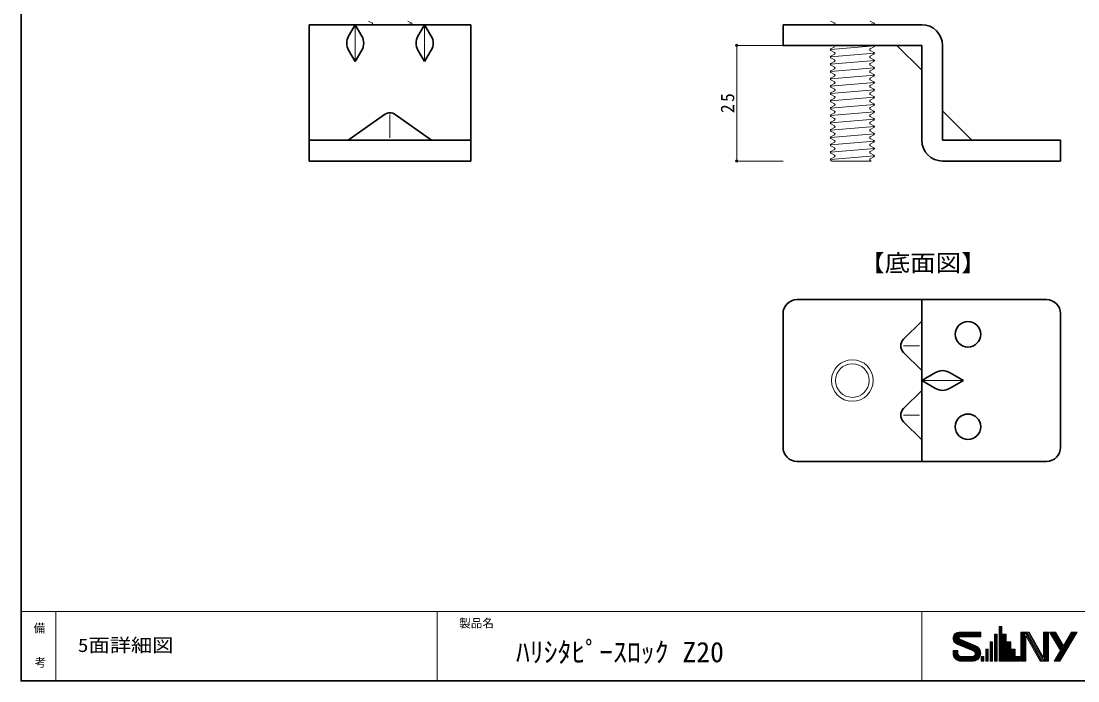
# Model space of a CAD drawing. Units: millimetres, scale not verified. Extents: x -405 to 405, y -286 to 286.
# Drawn here: x -405 to -176.5, y -286 to -143.2 of the extents above; entities that cross this region are included whole.
import ezdxf
from ezdxf.enums import TextEntityAlignment as Align

# ---------------------------------------------------------------- set-up
doc = ezdxf.new("R2010")
doc.units = ezdxf.units.MM
doc.header["$PDMODE"] = 32
doc.header["$PDSIZE"] = 0.5
for name, color, linetype, lineweight in [('1-1_本体', 7, 'Continuous', 35), ('1-2_ボルト', 4, 'Continuous', 18), ('1-8_寸法', 4, 'Continuous', 18), ('F-0_枠図面', 4, 'Continuous', 18)]:
    doc.layers.add(name, color=color, linetype=linetype, lineweight=lineweight)
doc.layers.add('F-2_文字１', color=7, linetype='Continuous')
doc.layers.add('F-3_文字２', color=7, linetype='Continuous')
doc.styles.add('ＭＳ ゴシック', font='')
doc.styles.get('ＭＳ ゴシック').set_extended_font_data('MS Gothic')

msp = doc.modelspace()

# ---------------------------------------------------------------- linework, layer by layer
at = {"layer": '1-1_本体'}
for p, q in [((-342.75, -144), (-307.75, -144)), ((-342.75, -144), (-342.75, -173.5)), ((-334.193, -146.5), (-332.75, -144)), ((-331.307, -146.5), (-332.75, -144)), ((-319.193, -146.5), (-317.75, -144)), ((-316.307, -146.5), (-317.75, -144)), ((-307.75, -144), (-307.75, -173.5)), ((-210.25, -144), (-240.25, -144)), ((-215.614, -148.5), (-210.25, -153.864)), ((-210.25, -169), (-210.25, -148.5)), ((-205.75, -148.5), (-205.75, -169)), ((-334.193, -149.5), (-332.75, -152)), ((-331.307, -149.5), (-332.75, -152)), ((-319.193, -149.5), (-317.75, -152)), ((-316.307, -149.5), (-317.75, -152)), ((-326.405, -163.453), (-334.25, -169)), ((-324.095, -163.453), (-316.25, -169)), ((-205.75, -162.636), (-199.386, -169)), ((-342.75, -169), (-307.75, -169)), ((-180.25, -169), (-205.75, -169)), ((-180.25, -169), (-180.25, -173.5)), ((-342.75, -173.5), (-307.75, -173.5)), ((-205.75, -173.5), (-180.25, -173.5)), ((-183.25, -203.5), (-237.25, -203.5)), ((-210.25, -203.5), (-210.25, -238.5)), ((-240.25, -235.5), (-240.25, -206.5)), ((-180.25, -206.5), (-180.25, -235.5)), ((-214.2, -212.086), (-210.25, -208.136)), ((-214.2, -214.914), (-210.25, -218.864)), ((-207.25, -219.268), (-210.25, -221)), ((-204.25, -219.268), (-201.25, -221)), ((-207.25, -222.732), (-210.25, -221)), ((-204.25, -222.732), (-201.25, -221)), ((-214.2, -227.086), (-210.25, -223.136)), ((-214.2, -229.914), (-210.25, -233.864)), ((-183.25, -238.5), (-237.25, -238.5))]:
    msp.add_line(p, q, dxfattribs=at)
at = {"layer": '1-1_本体', "color": 4, "lineweight": 18}
for p, q in [((-332.75, -144), (-332.75, -152)), ((-317.75, -148), (-317.75, -144)), ((-317.75, -148), (-317.75, -152)), ((-325.25, -163.453), (-325.25, -168.5)), ((-210.75, -213.5), (-214.2, -213.5)), ((-210.25, -221), (-201.25, -221)), ((-210.75, -228.5), (-214.2, -228.5))]:
    msp.add_line(p, q, dxfattribs=at)
at = {"layer": '1-1_本体'}
msp.add_lwpolyline([(-210.25, -148.5), (-240.25, -148.5), (-240.25, -144)], dxfattribs=at)
for centre in [(-200.25, -211), (-200.25, -231)]:
    msp.add_circle(centre, 2.75, dxfattribs=at)
for centre, radius, start, end in [((-210.25, -148.5), 4.5, 0, 90), ((-331.595, -148), 3, 150, 210), ((-333.905, -148), 3, 330, 30), ((-316.595, -148), 3, 150, 210), ((-318.905, -148), 3, 330, 30), ((-325.25, -165.086), 2, 54.73561, 125.26439), ((-205.75, -169), 4.5, 180, 270), ((-237.25, -206.5), 3, 90, 180), ((-183.25, -206.5), 3, 0, 90), ((-212.786, -213.5), 2, 135, 225), ((-205.75, -221.866), 3, 60, 120), ((-205.75, -220.134), 3, 240, 300), ((-212.786, -228.5), 2, 135, 225), ((-237.25, -235.5), 3, 180, 270), ((-183.25, -235.5), 3, 270, 0)]:
    msp.add_arc(centre, radius, start, end, dxfattribs=at)
at = {"layer": '1-2_ボルト'}
for p, q in [((-329.114, -143.635), (-329.895, -143.228)), ((-322.55, -144), (-320.487, -143.828)), ((-321.386, -143.228), (-320.605, -143.635)), ((-229.114, -143.635), (-229.895, -143.228)), ((-222.55, -144), (-220.487, -143.828)), ((-221.386, -143.228), (-220.605, -143.635)), ((-230.012, -149.384), (-220.487, -148.591)), ((-230.012, -150.972), (-220.487, -150.178)), ((-229.114, -148.784), (-229.895, -149.191)), ((-229.114, -149.985), (-229.895, -149.578)), ((-229.114, -150.372), (-229.895, -150.778)), ((-221.386, -149.191), (-220.605, -148.784)), ((-221.386, -149.578), (-220.605, -149.985)), ((-221.386, -150.778), (-220.605, -150.372)), ((-230.012, -152.559), (-220.487, -151.766)), ((-229.114, -151.572), (-229.895, -151.165)), ((-229.114, -151.959), (-229.895, -152.366)), ((-229.114, -153.16), (-229.895, -152.753)), ((-221.386, -151.165), (-220.605, -151.572)), ((-221.386, -152.366), (-220.605, -151.959)), ((-221.386, -152.753), (-220.605, -153.16)), ((-230.012, -154.147), (-220.487, -153.353)), ((-230.012, -155.734), (-220.487, -154.941)), ((-229.114, -153.547), (-229.895, -153.953)), ((-229.114, -154.747), (-229.895, -154.34)), ((-229.114, -155.134), (-229.895, -155.541)), ((-221.386, -153.953), (-220.605, -153.547)), ((-221.386, -154.34), (-220.605, -154.747)), ((-221.386, -155.541), (-220.605, -155.134)), ((-230.012, -157.322), (-220.487, -156.528)), ((-229.114, -156.335), (-229.895, -155.928)), ((-229.114, -156.722), (-229.895, -157.128)), ((-229.114, -157.922), (-229.895, -157.515)), ((-221.386, -155.928), (-220.605, -156.335)), ((-221.386, -157.128), (-220.605, -156.722)), ((-221.386, -157.515), (-220.605, -157.922)), ((-230.012, -158.909), (-220.487, -158.116)), ((-230.012, -160.497), (-220.487, -159.703)), ((-229.114, -158.309), (-229.895, -158.716)), ((-229.114, -159.51), (-229.895, -159.103)), ((-229.114, -159.897), (-229.895, -160.303)), ((-221.386, -158.716), (-220.605, -158.309)), ((-221.386, -159.103), (-220.605, -159.51)), ((-221.386, -160.303), (-220.605, -159.897)), ((-230.012, -162.084), (-220.487, -161.291)), ((-229.114, -161.097), (-229.895, -160.69)), ((-229.114, -161.484), (-229.895, -161.891)), ((-221.386, -160.69), (-220.605, -161.097)), ((-221.386, -161.891), (-220.605, -161.484)), ((-230.012, -163.672), (-220.487, -162.878)), ((-230.012, -165.259), (-220.487, -164.466)), ((-229.114, -162.685), (-229.895, -162.278)), ((-229.114, -163.072), (-229.895, -163.478)), ((-229.114, -164.272), (-229.895, -163.865)), ((-221.386, -162.278), (-220.605, -162.685)), ((-221.386, -163.478), (-220.605, -163.072)), ((-221.386, -163.865), (-220.605, -164.272)), ((-230.012, -166.847), (-220.487, -166.053)), ((-229.114, -164.659), (-229.895, -165.066)), ((-229.114, -165.86), (-229.895, -165.453)), ((-229.114, -166.247), (-229.895, -166.653)), ((-221.386, -165.066), (-220.605, -164.659)), ((-221.386, -165.453), (-220.605, -165.86)), ((-221.386, -166.653), (-220.605, -166.247)), ((-230.012, -168.434), (-220.487, -167.641)), ((-229.114, -167.447), (-229.895, -167.04)), ((-229.114, -167.834), (-229.895, -168.241)), ((-229.114, -169.035), (-229.895, -168.628)), ((-221.386, -167.04), (-220.605, -167.447)), ((-221.386, -168.241), (-220.605, -167.834)), ((-221.386, -168.628), (-220.605, -169.035)), ((-230.012, -170.022), (-220.487, -169.228)), ((-230.012, -171.609), (-220.487, -170.816)), ((-229.114, -169.422), (-229.895, -169.828)), ((-229.114, -170.622), (-229.895, -170.215)), ((-229.114, -171.009), (-229.895, -171.416)), ((-221.386, -169.828), (-220.605, -169.422)), ((-221.386, -170.215), (-220.605, -170.622)), ((-221.386, -171.416), (-220.605, -171.009)), ((-230.012, -173.197), (-220.487, -172.403)), ((-229.114, -172.21), (-229.895, -171.803)), ((-229.114, -172.597), (-229.895, -173.003)), ((-229.685, -173.5), (-229.895, -173.39)), ((-221.386, -171.803), (-220.605, -172.21)), ((-221.386, -173.003), (-220.605, -172.597))]:
    msp.add_line(p, q, dxfattribs=at)
msp.add_lwpolyline([(-221.386, -173.39), (-221.176, -173.5), (-229.685, -173.5)], dxfattribs=at)
for radius in [4.5, 3.641]:
    msp.add_circle((-225.25, -221), radius, dxfattribs=at)
for centre, start, end in [((-329.215, -143.828), 308.03348, 62.5), ((-320.706, -143.828), 308.03348, 62.5), ((-229.215, -143.828), 308.03348, 62.5), ((-220.706, -143.828), 308.03348, 62.5), ((-229.215, -148.591), 297.5, 24.54287), ((-220.706, -148.591), 297.5, 24.54287), ((-229.794, -149.384), 117.5, 242.5), ((-229.794, -150.972), 117.5, 242.5), ((-229.215, -150.178), 297.5, 62.5), ((-221.285, -149.384), 117.5, 242.5), ((-221.285, -150.972), 117.5, 242.5), ((-220.706, -150.178), 297.5, 62.5), ((-229.794, -152.559), 117.5, 242.5), ((-229.215, -151.766), 297.5, 62.5), ((-221.285, -152.559), 117.5, 242.5), ((-220.706, -151.766), 297.5, 62.5), ((-229.794, -154.147), 117.5, 242.5), ((-229.215, -153.353), 297.5, 62.5), ((-229.215, -154.941), 297.5, 62.5), ((-221.285, -154.147), 117.5, 242.5), ((-220.706, -153.353), 297.5, 62.5), ((-220.706, -154.941), 297.5, 62.5), ((-229.794, -155.734), 117.5, 242.5), ((-229.794, -157.322), 117.5, 242.5), ((-229.215, -156.528), 297.5, 62.5), ((-221.285, -155.734), 117.5, 242.5), ((-221.285, -157.322), 117.5, 242.5), ((-220.706, -156.528), 297.5, 62.5), ((-229.794, -158.909), 117.5, 242.5), ((-229.215, -158.116), 297.5, 62.5), ((-229.215, -159.703), 297.5, 62.5), ((-221.285, -158.909), 117.5, 242.5), ((-220.706, -158.116), 297.5, 62.5), ((-220.706, -159.703), 297.5, 62.5), ((-229.794, -160.497), 117.5, 242.5), ((-229.794, -162.084), 117.5, 242.5), ((-229.215, -161.291), 297.5, 62.5), ((-221.285, -160.497), 117.5, 242.5), ((-221.285, -162.084), 117.5, 242.5), ((-220.706, -161.291), 297.5, 62.5), ((-229.794, -163.672), 117.5, 242.5), ((-229.215, -162.878), 297.5, 62.5), ((-229.215, -164.466), 297.5, 62.5), ((-221.285, -163.672), 117.5, 242.5), ((-220.706, -162.878), 297.5, 62.5), ((-220.706, -164.466), 297.5, 62.5), ((-229.794, -165.259), 117.5, 242.5), ((-229.794, -166.847), 117.5, 242.5), ((-229.215, -166.053), 297.5, 62.5), ((-221.285, -165.259), 117.5, 242.5), ((-221.285, -166.847), 117.5, 242.5), ((-220.706, -166.053), 297.5, 62.5), ((-229.794, -168.434), 117.5, 242.5), ((-229.215, -167.641), 297.5, 62.5), ((-229.215, -169.228), 297.5, 62.5), ((-221.285, -168.434), 117.5, 242.5), ((-220.706, -167.641), 297.5, 62.5), ((-220.706, -169.228), 297.5, 62.5), ((-229.794, -170.022), 117.5, 242.5), ((-229.215, -170.816), 297.5, 62.5), ((-221.285, -170.022), 117.5, 242.5), ((-220.706, -170.816), 297.5, 62.5), ((-229.794, -171.609), 117.5, 242.5), ((-229.794, -173.197), 117.5, 242.5), ((-229.215, -172.403), 297.5, 62.5), ((-221.285, -171.609), 117.5, 242.5), ((-221.285, -173.197), 117.5, 242.5), ((-220.706, -172.403), 297.5, 62.5)]:
    msp.add_arc(centre, 0.218, start, end, dxfattribs=at)
at = {"layer": '1-8_寸法'}
for p, q in [((-250.25, -148.5), (-250.25, -173.5)), ((-250.25, -148.5), (-240.25, -148.5)), ((-250.25, -173.5), (-240.25, -173.5))]:
    msp.add_line(p, q, dxfattribs=at)
for p in [(-250.25, -148.5), (-250.25, -173.5)]:
    msp.add_point(p, dxfattribs=at)
at = {"layer": 'F-0_枠図面'}
for p, q in [((-405, -271), (-15.5, -271)), ((-397.5, -271), (-397.5, -286)), ((-315, -271), (-315, -286)), ((-210.25, -271), (-210.25, -286)), ((-203.426, -276.394), (-197.487, -276.394)), ((-203.344, -276.183), (-197.487, -276.183)), ((-203.215, -275.972), (-197.487, -275.972)), ((-203.02, -275.761), (-197.487, -275.761)), ((-202.693, -275.55), (-197.487, -275.55)), ((-202.15, -275.428), (-197.487, -275.428)), ((-201.892, -276.461), (-197.487, -276.461)), ((-197.487, -276.461), (-197.487, -275.428)), ((-194.49, -275.894), (-193.945, -275.894)), ((-194.49, -281.756), (-194.49, -275.894)), ((-194.279, -281.756), (-194.279, -275.894)), ((-194.068, -281.756), (-194.068, -275.894)), ((-193.945, -281.756), (-193.945, -275.894)), ((-193.524, -274.229), (-192.924, -274.229)), ((-193.524, -281.756), (-193.524, -274.229)), ((-193.313, -281.756), (-193.313, -274.229)), ((-193.102, -281.756), (-193.102, -274.229)), ((-192.924, -275.894), (-192.924, -274.229)), ((-192.924, -275.894), (-191.958, -275.894)), ((-192.891, -281.756), (-192.891, -275.894)), ((-192.68, -281.756), (-192.68, -275.894)), ((-192.469, -281.756), (-192.469, -275.894)), ((-192.258, -281.756), (-192.258, -275.894)), ((-192.047, -281.756), (-192.047, -275.894)), ((-191.958, -277.515), (-191.958, -275.894)), ((-188.828, -275.428), (-186.996, -275.428)), ((-188.828, -281.756), (-188.828, -275.428)), ((-188.617, -281.756), (-188.617, -275.428)), ((-188.406, -281.756), (-188.406, -275.428)), ((-188.195, -281.756), (-188.195, -275.428)), ((-187.99, -275.404), (-184.422, -281.756)), ((-187.984, -281.756), (-187.984, -275.428)), ((-187.762, -281.756), (-187.762, -276.241)), ((-187.762, -276.241), (-184.664, -281.756)), ((-187.734, -275.428), (-184.181, -281.756)), ((-187.492, -275.428), (-183.938, -281.756)), ((-187.25, -275.428), (-183.782, -281.605)), ((-186.996, -275.428), (-183.898, -280.944)), ((-183.898, -280.944), (-183.898, -275.428)), ((-183.898, -275.428), (-182.832, -275.428)), ((-183.676, -281.756), (-183.676, -275.428)), ((-183.465, -281.756), (-183.465, -275.428)), ((-183.254, -281.756), (-183.254, -275.428)), ((-183.043, -281.756), (-183.043, -275.428)), ((-182.832, -281.756), (-182.832, -275.428)), ((-182.599, -275.428), (-181.36, -275.428)), ((-182.599, -275.428), (-180.222, -279.434)), ((-182.354, -275.428), (-179.97, -279.445)), ((-182.109, -275.428), (-179.847, -279.238)), ((-181.863, -275.428), (-179.724, -279.032)), ((-181.618, -275.428), (-179.602, -278.825)), ((-181.36, -275.428), (-179.602, -278.39)), ((-181.342, -281.756), (-177.586, -275.428)), ((-181.097, -281.756), (-177.34, -275.428)), ((-180.851, -281.756), (-177.095, -275.428)), ((-180.606, -281.756), (-176.85, -275.428)), ((-180.361, -281.756), (-176.604, -275.428)), ((-179.602, -278.39), (-177.844, -275.428)), ((-177.844, -275.428), (-176.604, -275.428)), ((-203.482, -276.816), (-202.141, -276.816)), ((-203.471, -276.605), (-202.113, -276.605)), ((-203.459, -277.027), (-201.928, -277.027)), ((-203.402, -277.238), (-201.42, -277.238)), ((-203.304, -277.449), (-200.912, -277.449)), ((-203.155, -277.66), (-200.403, -277.66)), ((-202.926, -277.871), (-199.895, -277.871)), ((-202.649, -278.026), (-199.116, -279.491)), ((-202.515, -278.082), (-199.386, -278.082)), ((-202.007, -278.293), (-198.878, -278.293)), ((-201.975, -277.008), (-198.555, -278.426)), ((-201.498, -278.503), (-198.393, -278.503)), ((-200.99, -278.714), (-198.088, -278.714)), ((-195.455, -281.756), (-195.455, -277.515)), ((-195.455, -277.515), (-194.912, -277.515)), ((-195.244, -281.756), (-195.244, -277.515)), ((-195.034, -281.756), (-195.034, -277.515)), ((-194.912, -281.756), (-194.912, -277.515)), ((-191.958, -277.515), (-190.992, -277.515)), ((-191.836, -281.756), (-191.836, -277.515)), ((-191.625, -281.756), (-191.625, -277.515)), ((-191.414, -281.756), (-191.414, -277.515)), ((-191.203, -281.756), (-191.203, -277.515)), ((-190.992, -279.136), (-190.992, -277.515)), ((-203.482, -279.425), (-202.45, -279.425)), ((-203.482, -280.024), (-203.482, -279.425)), ((-203.481, -279.558), (-202.449, -279.558)), ((-203.481, -279.769), (-202.449, -279.769)), ((-203.481, -279.98), (-202.449, -279.98)), ((-203.474, -280.191), (-202.436, -280.191)), ((-203.441, -280.402), (-202.354, -280.402)), ((-203.379, -280.613), (-202.152, -280.613)), ((-203.287, -280.824), (-197.682, -280.824)), ((-203.157, -281.035), (-197.812, -281.035)), ((-202.45, -280.058), (-202.45, -279.425)), ((-201.784, -280.724), (-199.25, -280.724)), ((-200.481, -278.925), (-197.881, -278.925)), ((-199.973, -279.136), (-197.733, -279.136)), ((-199.464, -279.347), (-197.625, -279.347)), ((-198.98, -279.558), (-197.551, -279.558)), ((-198.96, -280.613), (-197.59, -280.613)), ((-198.775, -279.769), (-197.506, -279.769)), ((-198.767, -280.402), (-197.529, -280.402)), ((-198.696, -279.98), (-197.488, -279.98)), ((-198.694, -280.191), (-197.495, -280.191)), ((-197.387, -281.756), (-197.387, -280.757)), ((-197.387, -280.757), (-196.843, -280.757)), ((-197.211, -281.756), (-197.211, -280.757)), ((-197, -281.756), (-197, -280.757)), ((-196.843, -281.756), (-196.843, -280.757)), ((-196.421, -279.136), (-195.877, -279.136)), ((-196.421, -281.756), (-196.421, -279.136)), ((-196.21, -281.756), (-196.21, -279.136)), ((-195.999, -281.756), (-195.999, -279.136)), ((-195.877, -281.756), (-195.877, -279.136)), ((-190.992, -279.136), (-190.027, -279.136)), ((-190.992, -281.756), (-190.992, -279.136)), ((-190.781, -281.756), (-190.781, -279.136)), ((-190.571, -281.756), (-190.571, -279.136)), ((-190.36, -281.756), (-190.36, -279.136)), ((-190.149, -281.756), (-190.149, -279.136)), ((-190.027, -280.757), (-190.027, -279.136)), ((-190.027, -280.757), (-189.061, -280.757)), ((-189.938, -281.756), (-189.938, -280.757)), ((-189.727, -281.756), (-189.727, -280.757)), ((-189.516, -281.756), (-189.516, -280.757)), ((-189.305, -281.756), (-189.305, -280.757)), ((-189.094, -281.756), (-189.094, -280.757)), ((-189.061, -281.756), (-189.061, -280.757)), ((-181.6, -281.756), (-180.222, -279.434)), ((-202.978, -281.246), (-197.99, -281.246)), ((-202.724, -281.457), (-198.245, -281.457)), ((-202.298, -281.668), (-198.671, -281.668)), ((-201.75, -281.756), (-199.075, -281.756)), ((-197.387, -281.756), (-196.843, -281.756)), ((-196.421, -281.756), (-195.877, -281.756)), ((-195.455, -281.756), (-194.912, -281.756)), ((-194.49, -281.756), (-193.945, -281.756)), ((-193.524, -281.756), (-189.061, -281.756)), ((-188.828, -281.756), (-187.762, -281.756)), ((-184.664, -281.756), (-182.832, -281.756)), ((-181.6, -281.756), (-180.361, -281.756))]:
    msp.add_line(p, q, dxfattribs=at)
at = {"layer": 'F-0_枠図面', "color": 7, "lineweight": 35}
msp.add_lwpolyline([(-405, -11), (-405, -286), (-15.5, -286)], dxfattribs=at)
at = {"layer": 'F-0_枠図面'}
for centre, radius, start, end in [((-202.132, -276.779), 1.35, 90.76968, 251.60579), ((-201.866, -276.745), 0.284, 92.62549, 247.52919), ((-199.218, -280.025), 1.731, 269.93188, 67.46921), ((-201.75, -280.024), 1.732, 179.99979, 270.00009), ((-201.784, -280.058), 0.666, 179.99979, 270.00009), ((-199.318, -280.092), 0.632, 267.5421, 69.85329)]:
    msp.add_arc(centre, radius, start, end, dxfattribs=at)

# ---------------------------------------------------------------- texts
at = {"layer": '1-8_寸法', "color": 3, "style": 'ＭＳ ゴシック', "width": 1.1}
msp.add_text('【底面図】', height=3.666, dxfattribs=at).set_placement((-223.75, -198.5), align=Align.BOTTOM_LEFT)
at = {"layer": '1-8_寸法', "color": 7, "insert": (-250.75, -163.125), "char_height": 2.933, "attachment_point": 7, "rotation": 90, "style": 'ＭＳ ゴシック'}
msp.add_mtext('\\T1.27;\\W0.95;25', dxfattribs=at)
at = {"layer": 'F-2_文字１', "style": 'ＭＳ ゴシック'}
for s, p in [('備', (-402.289, -276.087)), ('製品名', (-310.273, -275.002)), ('考', (-402.11, -283.51))]:
    msp.add_text(s, height=1.833, dxfattribs=at).set_placement(p, align=Align.BOTTOM_LEFT)
at = {"layer": 'F-3_文字２', "style": 'ＭＳ ゴシック', "width": 1.15}
msp.add_text('5面詳細図', height=2.933, dxfattribs=at).set_placement((-392.736, -280.632), align=Align.BOTTOM_LEFT)
at = {"layer": 'F-3_文字２', "style": 'ＭＳ ゴシック'}
msp.add_text('ﾊﾘｼﾀﾋﾟｰｽﾛｯｸ Z20', height=4.399, dxfattribs=at).set_placement((-297.999, -283.291), align=Align.BOTTOM_LEFT)

doc.saveas('drawing.dxf')
